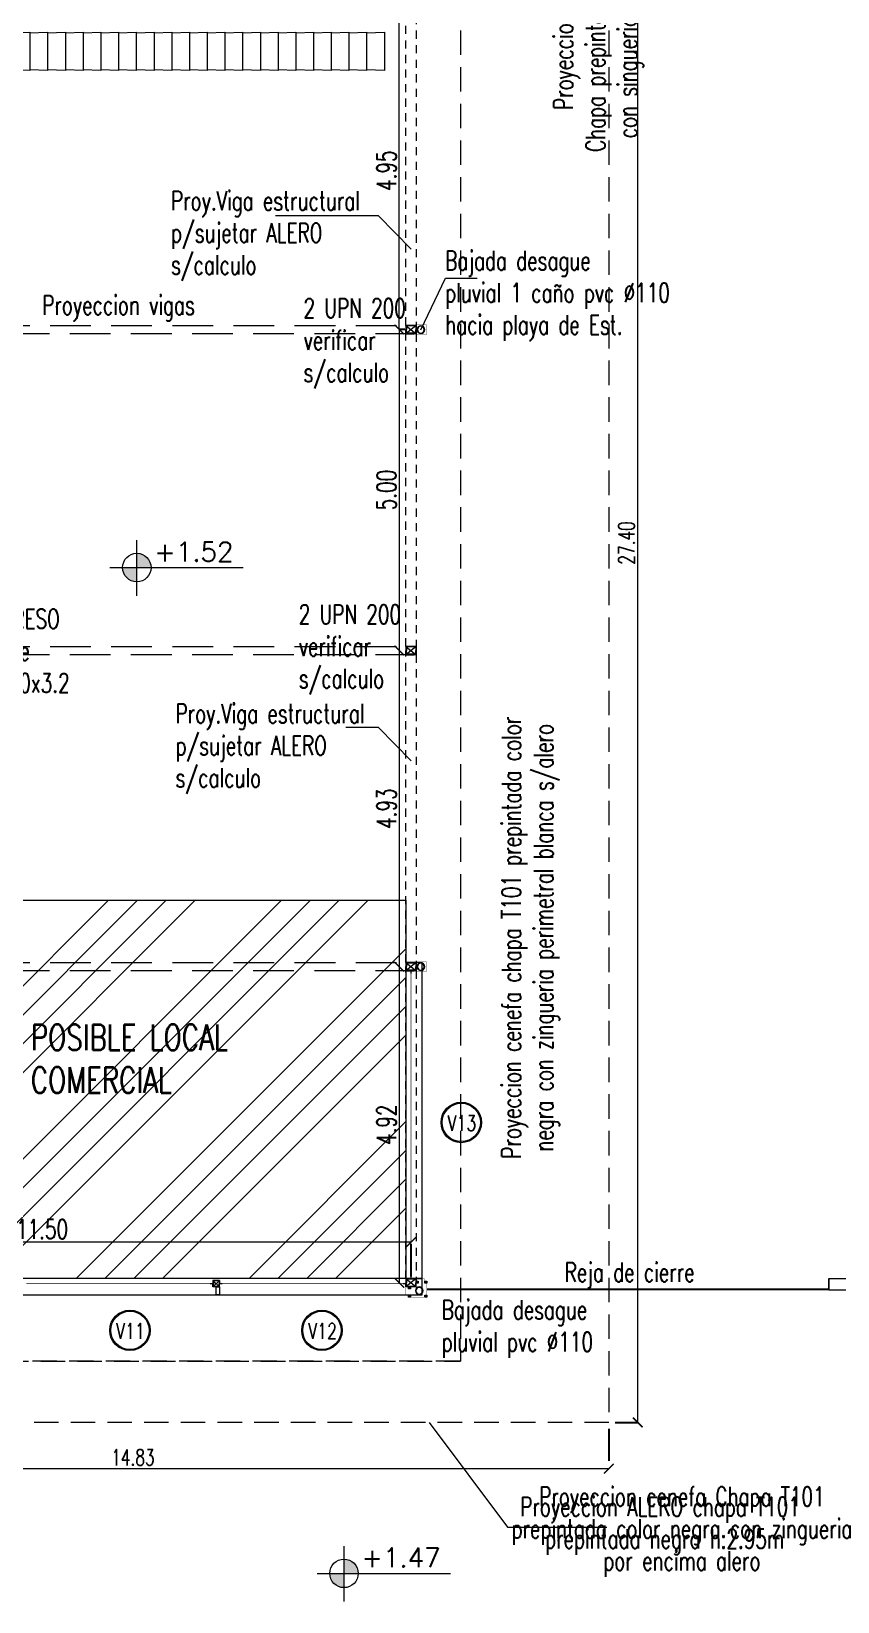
# Model space of a CAD drawing. Header units: millimetres. Extents: x 2828 to 3406, y 849 to 1266.
# Drawn here: x 2961.08 to 2973.64, y 1081.67 to 1106.13 of the extents above; entities that cross this region are included whole.
import ezdxf

# ---------------------------------------------------------------- set-up
doc = ezdxf.new("R2010")
doc.units = ezdxf.units.MM
doc.header["$PDMODE"] = 34
doc.header["$PDSIZE"] = -10
doc.linetypes.add('DASHDOT', pattern=[1, 0.5, -0.25, 0, -0.25])
doc.linetypes.add('DASHED', pattern=[19.05, 12.7, -6.35])
doc.layers.get('DEFPOINTS').update_dxf_attribs({"lineweight": 5})
for name, color, linetype, lineweight in [('0.05', 64, 'Continuous', 5), ('0.10', 161, 'Continuous', 9), ('0.20', 4, 'Continuous', 15), ('0.30', 1, 'Continuous', 25), ('arq cotas', 152, 'Continuous', 13), ('arq DV', 22, 'Continuous', 5), ('arq tex', 31, 'Continuous', 5), ('arq tex 250', 31, 'Continuous', 5), ('proyecciones', 221, 'DASHED', 5)]:
    doc.layers.add(name, color=color, linetype=linetype, lineweight=lineweight)
doc.layers.add('equipa auxiliar', color=7, linetype='Continuous', lineweight=13, true_color=0x878787)
doc.styles.add('100', font='romans.shx', dxfattribs={"width": 0.75, "height": 0.2})
doc.styles.add('250-cts', font='romans.shx', dxfattribs={"width": 0.7, "height": 0.25})
doc.styles.add('50', font='romans.shx', dxfattribs={"width": 0.75, "height": 0.1})
doc.styles.add('COTAS', font='romans.shx')
doc.dimstyles.new('250', dxfattribs={"dimtxt": 0.3, "dimasz": 0.15, "dimexe": 0, "dimexo": 0.1, "dimgap": 0.05, "dimtad": 1, "dimzin": 0, "dimdsep": 46, "dimtxsty": '250-cts', "dimblk": 'ARCHTICK', "dimcen": 0.02, "dimclrd": 256, "dimclre": 256, "dimclrt": 256, "dimazin": 0, "dimtfac": 1, "dimtofl": 0, "dimtmove": 1, "dimatfit": 0, "dimldrblk": 'OPEN90', "dimfxl": 1, "dimtolj": 1, "dimtzin": 0, "dimlwd": -1, "dimarcsym": 0})

# ---------------------------------------------------------------- blocks, each defined once
blk = doc.blocks.new('NIVEL')
at = {"layer": '0.10'}
h = blk.add_hatch(color=256, dxfattribs=at)
h.paths.add_polyline_path([(265.735, 100.104), (265.737, 99.66), (266.182, 99.662, 0.10356), (266.143, 99.84, 0.297796)])
h.paths.add_polyline_path([(265.737, 99.66), (265.293, 99.658, 0.10356), (265.331, 99.48, 0.297796), (265.739, 99.216)])
for p, q in [((265.737, 98.782), (265.737, 100.513)), ((264.902, 99.66), (269.056, 99.66))]:
    blk.add_line(p, q, dxfattribs=at)
blk.add_circle((265.737, 99.66), 0.444, dxfattribs=at)
blk = doc.blocks.new('UPN 16')
at = {"layer": '0.05'}
for p, q in [((2964.54, 1086.709), (2964.7, 1086.579)), ((2964.7, 1086.709), (2964.54, 1086.579))]:
    blk.add_line(p, q, dxfattribs=at)
at = {"layer": '0.20'}
for p, q in [((2964.7, 1086.709), (2964.54, 1086.709)), ((2964.54, 1086.709), (2964.54, 1086.644)), ((2964.54, 1086.579), (2964.54, 1086.644)), ((2964.7, 1086.579), (2964.54, 1086.579)), ((2964.691, 1086.7), (2964.548, 1086.7)), ((2964.548, 1086.7), (2964.548, 1086.645)), ((2964.548, 1086.587), (2964.548, 1086.642)), ((2964.691, 1086.587), (2964.548, 1086.587)), ((2964.691, 1086.7), (2964.691, 1086.645)), ((2964.691, 1086.587), (2964.691, 1086.642)), ((2964.7, 1086.709), (2964.7, 1086.644)), ((2964.7, 1086.579), (2964.7, 1086.644))]:
    blk.add_line(p, q, dxfattribs=at)
for centre, start, end in [((2964.542, 1086.654), 257.6526, 306.0734), ((2964.542, 1086.633), 53.9266, 102.3474), ((2964.698, 1086.654), 233.9266, 282.3474), ((2964.698, 1086.633), 77.6526, 126.0734)]:
    blk.add_arc(centre, 0.0106, start, end, dxfattribs=at)
blk = doc.blocks.new('UPN 100')
at = {"layer": '0.10'}
for p, q in [((2960.422, 1086.697), (2960.322, 1086.697)), ((2960.322, 1086.697), (2960.322, 1086.649)), ((2960.422, 1086.697), (2960.322, 1086.597)), ((2960.422, 1086.597), (2960.322, 1086.697)), ((2960.322, 1086.597), (2960.322, 1086.646)), ((2960.422, 1086.597), (2960.322, 1086.597)), ((2960.417, 1086.692), (2960.328, 1086.692)), ((2960.328, 1086.692), (2960.328, 1086.647)), ((2960.328, 1086.603), (2960.328, 1086.647)), ((2960.417, 1086.603), (2960.328, 1086.603)), ((2960.417, 1086.692), (2960.417, 1086.647)), ((2960.417, 1086.603), (2960.417, 1086.647)), ((2960.422, 1086.697), (2960.422, 1086.649)), ((2960.422, 1086.597), (2960.422, 1086.646))]:
    blk.add_line(p, q, dxfattribs=at)
for centre, start, end in [((2960.326, 1086.654), 233.9266, 282.3474), ((2960.326, 1086.641), 77.6526, 126.0734), ((2960.418, 1086.654), 257.6526, 306.0734), ((2960.418, 1086.641), 53.9266, 102.3474)]:
    blk.add_arc(centre, 0.00664, start, end, dxfattribs=at)
blk = doc.blocks.new('_ARCHTICK')
at = {"color": 0, "linetype": 'ByBlock', "const_width": 0.15}
blk.add_lwpolyline([(-0.5, -0.5), (0.5, 0.5)], dxfattribs=at)
blk = doc.blocks.new('*D334')
at = {"layer": 'arq cotas', "linetype": 'DASHDOT', "lineweight": -2, "transparency": 16777216}
for p, q in [((2966.814, 1101.482), (2966.809, 1101.482)), ((2966.814, 1096.482), (2966.809, 1096.482))]:
    blk.add_line(p, q, dxfattribs=at)
at = {"layer": 'arq cotas', "transparency": 16777216}
blk.add_line((2966.809, 1101.482), (2966.809, 1096.482), dxfattribs=at)
at = {"layer": 'DEFPOINTS', "color": 0, "transparency": 16777216}
for p in [(2966.914, 1101.482), (2966.809, 1096.482), (2966.914, 1096.482)]:
    blk.add_point(p, dxfattribs=at)
at = {"layer": 'arq cotas', "transparency": 16777216, "xscale": 0.15, "yscale": 0.15, "zscale": 0.15}
for p, rotation in [((2966.809, 1101.482), 90), ((2966.809, 1096.482), 270)]:
    blk.add_blockref('_ARCHTICK', p, dxfattribs=dict(at, rotation=rotation))
at = {"layer": 'arq cotas', "transparency": 16777216, "insert": (2966.609, 1098.982), "char_height": 0.3, "attachment_point": 5, "rotation": 90, "style": '250-cts'}
blk.add_mtext('\\A1;5.00', dxfattribs=at)
blk = doc.blocks.new('_Open90')
at = {"color": 0, "linetype": 'ByBlock', "lineweight": -2}
for p, q in [((0, 0), (-1, 0)), ((-0.5, 0.5), (0, 0)), ((0, 0), (-0.5, -0.5))]:
    blk.add_line(p, q, dxfattribs=at)
blk = doc.blocks.new('*D335')
at = {"layer": 'arq cotas', "linetype": 'DASHDOT', "lineweight": -2, "transparency": 16777216}
for p, q in [((2966.814, 1096.482), (2966.809, 1096.482)), ((2966.814, 1091.557), (2966.809, 1091.557))]:
    blk.add_line(p, q, dxfattribs=at)
at = {"layer": 'arq cotas', "transparency": 16777216}
blk.add_line((2966.809, 1096.482), (2966.809, 1091.557), dxfattribs=at)
at = {"layer": 'DEFPOINTS', "color": 0, "transparency": 16777216}
for p in [(2966.914, 1096.482), (2966.809, 1091.557), (2966.914, 1091.557)]:
    blk.add_point(p, dxfattribs=at)
at = {"layer": 'arq cotas', "transparency": 16777216, "xscale": 0.15, "yscale": 0.15, "zscale": 0.15}
for p, rotation in [((2966.809, 1096.482), 90), ((2966.809, 1091.557), 270)]:
    blk.add_blockref('_ARCHTICK', p, dxfattribs=dict(at, rotation=rotation))
at = {"layer": 'arq cotas', "transparency": 16777216, "insert": (2966.609, 1094.019), "char_height": 0.3, "attachment_point": 5, "rotation": 90, "style": '250-cts'}
blk.add_mtext('\\A1;4.93', dxfattribs=at)
blk = doc.blocks.new('*D336')
at = {"layer": 'arq cotas', "linetype": 'DASHDOT', "lineweight": -2, "transparency": 16777216}
for p, q in [((2966.814, 1091.557), (2966.809, 1091.557)), ((2966.814, 1086.632), (2966.809, 1086.632))]:
    blk.add_line(p, q, dxfattribs=at)
at = {"layer": 'arq cotas', "transparency": 16777216}
blk.add_line((2966.809, 1091.557), (2966.809, 1086.632), dxfattribs=at)
at = {"layer": 'DEFPOINTS', "color": 0, "transparency": 16777216}
for p in [(2966.914, 1091.557), (2966.809, 1086.632), (2966.914, 1086.632)]:
    blk.add_point(p, dxfattribs=at)
at = {"layer": 'arq cotas', "transparency": 16777216, "xscale": 0.15, "yscale": 0.15, "zscale": 0.15}
for p, rotation in [((2966.809, 1091.557), 90), ((2966.809, 1086.632), 270)]:
    blk.add_blockref('_ARCHTICK', p, dxfattribs=dict(at, rotation=rotation))
at = {"layer": 'arq cotas', "transparency": 16777216, "insert": (2966.609, 1089.094), "char_height": 0.3, "attachment_point": 5, "rotation": 90, "style": '250-cts'}
blk.add_mtext('\\A1;4.92', dxfattribs=at)
blk = doc.blocks.new('CAÑO PLUVIAL')
at = {"layer": '0.10'}
for radius in [0.08, 0.07]:
    blk.add_circle((2918.996, 1168.896, 142.344), radius, dxfattribs=at)
blk = doc.blocks.new('A$C7EDF4F95')
at = {"layer": 'equipa auxiliar'}
blk.add_lwpolyline([(0, -0.51), (0, 0), (1.004, 0.045), (1.004, -0.555)], close=True, dxfattribs=at)
for points in [[(1.004, 0.032), (1.28, 0.045), (1.28, -0.555), (1.004, -0.542)], [(1.28, 0.032), (1.556, 0.045), (1.556, -0.555), (1.28, -0.542)], [(1.556, 0.032), (1.832, 0.045), (1.832, -0.555), (1.556, -0.542)], [(1.832, 0.032), (2.108, 0.045), (2.108, -0.555), (1.832, -0.542)], [(2.108, 0.032), (2.384, 0.045), (2.384, -0.555), (2.108, -0.542)], [(2.384, 0.032), (2.66, 0.045), (2.66, -0.555), (2.384, -0.542)], [(2.66, 0.032), (2.936, 0.045), (2.936, -0.555), (2.66, -0.542)], [(2.936, 0.032), (3.212, 0.045), (3.212, -0.555), (2.936, -0.542)], [(3.212, 0.032), (3.488, 0.045), (3.488, -0.555), (3.212, -0.542)], [(3.488, 0.032), (3.765, 0.045), (3.765, -0.555), (3.488, -0.542)], [(3.765, 0.032), (4.041, 0.045), (4.041, -0.555), (3.765, -0.542)], [(4.041, 0.032), (4.317, 0.045), (4.317, -0.555), (4.041, -0.542)], [(4.317, 0.032), (4.593, 0.045), (4.593, -0.555), (4.317, -0.542)], [(4.593, 0.032), (4.869, 0.045), (4.869, -0.555), (4.593, -0.542)], [(4.869, 0.032), (5.145, 0.045), (5.145, -0.555), (4.869, -0.542)], [(5.145, 0.032), (5.421, 0.045), (5.421, -0.555), (5.145, -0.542)], [(5.421, 0.032), (5.697, 0.045), (5.697, -0.555), (5.421, -0.542)], [(5.697, 0.032), (5.973, 0.045), (5.973, -0.555), (5.697, -0.542)], [(5.973, 0.032), (6.25, 0.045), (6.25, -0.555), (5.973, -0.542)], [(6.25, 0.032), (6.526, 0.045), (6.526, -0.555), (6.25, -0.542)], [(6.526, 0.032), (6.802, 0.045), (6.802, -0.555), (6.526, -0.542)], [(6.802, 0.032), (7.078, 0.045), (7.078, -0.555), (6.802, -0.542)], [(7.078, 0.032), (7.354, 0.045), (7.354, -0.555), (7.078, -0.542)], [(7.354, 0.032), (7.63, 0.045), (7.63, -0.555), (7.354, -0.542)], [(7.63, 0.032), (7.906, 0.045), (7.906, -0.555), (7.63, -0.542)], [(7.906, 0.032), (8.182, 0.045), (8.182, -0.555), (7.906, -0.542)], [(8.182, 0.032), (8.458, 0.045), (8.458, -0.555), (8.182, -0.542)], [(8.458, 0.032), (8.735, 0.045), (8.734, -0.555), (8.458, -0.542)], [(8.735, 0.032), (9.011, 0.045), (9.011, -0.555), (8.734, -0.542)], [(9.011, 0.031), (9.287, 0.045), (9.287, -0.555), (9.011, -0.542)], [(9.287, 0.031), (9.563, 0.045), (9.563, -0.555), (9.287, -0.542)], [(9.563, 0.031), (9.839, 0.045), (9.839, -0.555), (9.563, -0.542)], [(9.839, 0.031), (10.115, 0.045), (10.115, -0.555), (9.839, -0.542)], [(10.115, 0.031), (10.391, 0.045), (10.391, -0.555), (10.115, -0.542)], [(10.391, 0.031), (10.667, 0.045), (10.667, -0.555), (10.391, -0.542)], [(10.667, 0.031), (10.943, 0.045), (10.943, -0.555), (10.667, -0.542)]]:
    blk.add_lwpolyline(points, dxfattribs=at)
blk = doc.blocks.new('A$C66FC009E')
at = {"layer": '0.10'}
for p, q in [((-0.03, 0), (0, 0.03)), ((-0.03, 0.03), (0, 0))]:
    blk.add_line(p, q, dxfattribs=at)
blk.add_lwpolyline([(-0.03, 0.03), (0, 0.03), (0, 0), (-0.03, 0), (-0.03, 0.03)], dxfattribs=at)
blk = doc.blocks.new('*D573')
at = {"layer": 'arq cotas', "linetype": 'DASHDOT', "lineweight": -2, "transparency": 16777216}
for p, q in [((2966.894, 1106.432), (2966.809, 1106.432)), ((2966.894, 1101.482), (2966.809, 1101.482))]:
    blk.add_line(p, q, dxfattribs=at)
at = {"layer": 'arq cotas', "transparency": 16777216}
blk.add_line((2966.809, 1101.482), (2966.809, 1106.432), dxfattribs=at)
at = {"layer": 'DEFPOINTS', "color": 0, "transparency": 16777216}
for p in [(2966.809, 1106.432), (2966.994, 1106.432), (2966.994, 1101.482)]:
    blk.add_point(p, dxfattribs=at)
at = {"layer": 'arq cotas', "transparency": 16777216, "xscale": 0.15, "yscale": 0.15, "zscale": 0.15}
for p, rotation in [((2966.809, 1106.432), 90), ((2966.809, 1101.482), 270)]:
    blk.add_blockref('_ARCHTICK', p, dxfattribs=dict(at, rotation=rotation))
at = {"layer": 'arq cotas', "transparency": 16777216, "insert": (2966.609, 1103.957), "char_height": 0.3, "attachment_point": 5, "rotation": 90, "style": '250-cts'}
blk.add_mtext('\\A1;4.95', dxfattribs=at)
blk = doc.blocks.new('*D585')
at = {"layer": 'arq cotas', "linetype": 'DASHDOT', "lineweight": -2, "transparency": 16777216}
for p, q in [((2955.494, 1087.366), (2955.494, 1087.266)), ((2966.994, 1086.732), (2966.994, 1087.266))]:
    blk.add_line(p, q, dxfattribs=at)
at = {"layer": 'arq cotas', "transparency": 16777216}
blk.add_line((2966.994, 1087.266), (2955.494, 1087.266), dxfattribs=at)
at = {"layer": 'DEFPOINTS', "color": 0, "transparency": 16777216}
for p in [(2955.494, 1087.266), (2955.494, 1087.266), (2966.994, 1086.632)]:
    blk.add_point(p, dxfattribs=at)
at = {"layer": 'arq cotas', "transparency": 16777216, "xscale": 0.15, "yscale": 0.15, "zscale": 0.15, "rotation": 180}
blk.add_blockref('_ARCHTICK', (2955.494, 1087.266), dxfattribs=at)
at = {"layer": 'arq cotas', "transparency": 16777216, "xscale": 0.15, "yscale": 0.15, "zscale": 0.15}
blk.add_blockref('_ARCHTICK', (2966.994, 1087.266), dxfattribs=at)
at = {"layer": 'arq cotas', "transparency": 16777216, "insert": (2961.244, 1087.466), "char_height": 0.3, "attachment_point": 5, "style": '250-cts'}
blk.add_mtext('\\A1;11.50', dxfattribs=at)
blk = doc.blocks.new('*D736')
at = {"layer": 'arq cotas', "linetype": 'DASHDOT', "lineweight": -2, "transparency": 16777216}
for p, q in [((2955.244, 1084.357), (2955.244, 1083.737)), ((2970.074, 1084.357), (2970.074, 1083.737))]:
    blk.add_line(p, q, dxfattribs=at)
at = {"layer": 'arq cotas', "transparency": 16777216}
blk.add_line((2955.244, 1083.737), (2970.074, 1083.737), dxfattribs=at)
at = {"layer": 'DEFPOINTS', "color": 0, "transparency": 16777216}
for p in [(2955.244, 1084.457), (2970.074, 1084.457), (2970.074, 1083.737)]:
    blk.add_point(p, dxfattribs=at)
at = {"layer": 'arq cotas', "transparency": 16777216, "xscale": 0.15, "yscale": 0.15, "zscale": 0.15, "rotation": 180}
blk.add_blockref('_ARCHTICK', (2955.244, 1083.737), dxfattribs=at)
at = {"layer": 'arq cotas', "transparency": 16777216, "xscale": 0.15, "yscale": 0.15, "zscale": 0.15}
blk.add_blockref('_ARCHTICK', (2970.074, 1083.737), dxfattribs=at)
at = {"layer": 'arq cotas', "transparency": 16777216, "insert": (2962.659, 1083.912), "char_height": 0.25, "attachment_point": 5, "style": '250-cts'}
blk.add_mtext('\\A1;14.83', dxfattribs=at)
blk = doc.blocks.new('*D737')
at = {"layer": 'arq cotas', "linetype": 'DASHDOT', "lineweight": -2, "transparency": 16777216}
for p, q in [((2970.174, 1111.857), (2970.525, 1111.857)), ((2970.174, 1084.457), (2970.525, 1084.457))]:
    blk.add_line(p, q, dxfattribs=at)
at = {"layer": 'arq cotas', "transparency": 16777216}
blk.add_line((2970.525, 1084.457), (2970.525, 1111.857), dxfattribs=at)
at = {"layer": 'DEFPOINTS', "color": 0, "transparency": 16777216}
for p in [(2970.074, 1111.857), (2970.525, 1111.857), (2970.074, 1084.457)]:
    blk.add_point(p, dxfattribs=at)
at = {"layer": 'arq cotas', "transparency": 16777216, "xscale": 0.15, "yscale": 0.15, "zscale": 0.15}
for p, rotation in [((2970.525, 1111.857), 90), ((2970.525, 1084.457), 270)]:
    blk.add_blockref('_ARCHTICK', p, dxfattribs=dict(at, rotation=rotation))
at = {"layer": 'arq cotas', "transparency": 16777216, "insert": (2970.35, 1098.157), "char_height": 0.25, "attachment_point": 5, "rotation": 90, "style": '250-cts'}
blk.add_mtext('\\A1;27.40', dxfattribs=at)

msp = doc.modelspace()

# ---------------------------------------------------------------- hatches: boundary and pattern name
at = {"layer": '0.05', "true_color": 0x6b6b6b}
h = msp.add_hatch(dxfattribs=at)
h.set_pattern_fill('ANSI34', color=251, scale=0.1)
h.paths.add_polyline_path([(2957.994, 1092.592), (2966.914, 1092.592), (2966.914, 1086.697), (2957.994, 1086.697)])
at = {"layer": 'arq cotas'}
h = msp.add_hatch(color=256, dxfattribs=at)
h.paths.add_polyline_path([(2962.719, 1097.996), (2962.72, 1097.774), (2962.942, 1097.775, 0.10356), (2962.923, 1097.864, 0.297796)])
h.paths.add_polyline_path([(2962.72, 1097.774), (2962.498, 1097.773, 0.10356), (2962.517, 1097.684, 0.297796), (2962.721, 1097.552)])

# ---------------------------------------------------------------- linework, layer by layer
at = {"layer": '0.05', "const_width": 0.005}
for points in [[(2967.074, 1101.525), (2967.074, 1101.557), (2967.232, 1101.557), (2967.232, 1101.407), (2967.074, 1101.407), (2967.074, 1101.437)], [(2967.074, 1091.601), (2967.074, 1091.633), (2967.232, 1091.633), (2967.232, 1091.484), (2967.074, 1091.484), (2967.074, 1091.514)]]:
    msp.add_lwpolyline(points, dxfattribs=at)
at = {"layer": '0.05', "color": 251, "true_color": 0x6b6b6b}
msp.add_lwpolyline([(2957.994, 1092.592), (2966.914, 1092.592), (2966.914, 1086.697), (2957.994, 1086.697)], close=True, dxfattribs=at)
at = {"layer": '0.05'}
for points in [[(2966.914, 1086.697), (2967.167, 1086.697), (2967.167, 1091.622), (2966.914, 1091.622)], [(2955.494, 1086.697), (2955.494, 1086.443), (2967.167, 1086.443), (2967.167, 1086.697)], [(2963.957, 1086.567), (2964.007, 1086.567), (2964.007, 1086.443), (2963.957, 1086.443)]]:
    msp.add_lwpolyline(points, close=True, dxfattribs=at)
at = {"layer": '0.10'}
msp.add_line((2973.504, 1086.697), (2973.504, 1086.517), dxfattribs=at)
at = {"layer": '0.10', "const_width": 0.01}
for points in [[(2966.991, 1091.492), (2966.994, 1086.697)], [(2961, 1086.618), (2963.907, 1086.619)], [(2964.007, 1086.617), (2966.914, 1086.618)]]:
    msp.add_lwpolyline(points, dxfattribs=at)
at = {"layer": '0.10'}
msp.add_lwpolyline([(2973.504, 1086.697), (2983.843, 1086.697), (2983.843, 1086.517), (2973.504, 1086.517), (2973.504, 1086.697)], dxfattribs=at)
at = {"layer": '0.20', "const_width": 0.005}
for points in [[(2967.001, 1091.447), (2967.001, 1091.492), (2966.981, 1091.492), (2966.981, 1091.447)], [(2963.862, 1086.627), (2963.907, 1086.627), (2963.907, 1086.607), (2963.862, 1086.607)], [(2964.052, 1086.626), (2964.007, 1086.626), (2964.007, 1086.606), (2964.052, 1086.606)], [(2966.868, 1086.628), (2966.914, 1086.628), (2966.914, 1086.608), (2966.868, 1086.608)], [(2966.994, 1086.567), (2966.914, 1086.567), (2966.914, 1086.443), (2966.954, 1086.443), (2966.954, 1086.407), (2967.237, 1086.407), (2967.237, 1086.657), (2967.197, 1086.657), (2967.197, 1086.697), (2967.074, 1086.697), (2967.074, 1086.632)], [(2967.004, 1086.742), (2967.004, 1086.697), (2966.984, 1086.697), (2966.984, 1086.742)]]:
    msp.add_lwpolyline(points, dxfattribs=at)
at = {"layer": '0.30'}
msp.add_lwpolyline([(2973.504, 1086.527), (2967.237, 1086.527)], dxfattribs=at)
at = {"layer": 'arq cotas'}
for p, q in [((2962.72, 1097.335), (2962.72, 1098.2)), ((2962.302, 1097.774), (2964.379, 1097.774))]:
    msp.add_line(p, q, dxfattribs=at)
msp.add_circle((2962.72, 1097.774), 0.222, dxfattribs=at)
at = {"layer": 'arq DV'}
for centre, radius in [((2967.775, 1089.13), 0.315), ((2967.775, 1089.13), 0.299), ((2962.613, 1085.891), 0.315), ((2962.613, 1085.891), 0.299), ((2965.604, 1085.891), 0.315), ((2965.604, 1085.891), 0.299)]:
    msp.add_circle(centre, radius, dxfattribs=at)
at = {"layer": 'arq tex'}
for p, q in [((2966.485, 1103.254), (2964.883, 1103.254)), ((2966.997, 1102.735), (2966.485, 1103.254)), ((2967.146, 1101.48), (2967.532, 1102.284)), ((2967.532, 1102.284), (2968.021, 1102.284)), ((2966.485, 1095.282), (2965.976, 1095.282)), ((2966.997, 1094.763), (2966.485, 1095.282))]:
    msp.add_line(p, q, dxfattribs=at)
at = {"layer": 'arq tex 250'}
for p, q in [((2967.274, 1084.457), (2968.494, 1082.826)), ((2968.494, 1082.826), (2970.045, 1082.826))]:
    msp.add_line(p, q, dxfattribs=at)
at = {"layer": 'proyecciones', "ltscale": 0.03}
for points in [[(2967.238, 1111.857), (2970.074, 1111.857), (2970.074, 1084.457), (2955.244, 1084.457), (2955.244, 1086.707)], [(2967.761, 1111.857), (2967.761, 1085.409)], [(2948.652, 1085.409), (2967.761, 1085.409)], [(2967.761, 1085.409), (2948.652, 1085.409)]]:
    msp.add_lwpolyline(points, dxfattribs=at)
at = {"layer": 'proyecciones', "ltscale": 0.01}
for points in [[(2967.074, 1101.547), (2966.914, 1101.547), (2966.914, 1106.367), (2967.074, 1106.367)], [(2967.074, 1096.547), (2966.914, 1096.547), (2966.914, 1101.417), (2967.074, 1101.417)], [(2967.074, 1091.622), (2966.914, 1091.622), (2966.914, 1096.417), (2967.074, 1096.417)], [(2967.074, 1086.697), (2966.914, 1086.697), (2966.914, 1091.492), (2967.074, 1091.492)]]:
    msp.add_lwpolyline(points, close=True, dxfattribs=at)
at = {"layer": 'proyecciones', "color": 251, "ltscale": 0.05, "true_color": 0x6b6b6b}
for points in [[(2955.654, 1101.547), (2967.074, 1101.547), (2967.074, 1101.417), (2955.654, 1101.417)], [(2955.654, 1096.547), (2967.074, 1096.547), (2967.074, 1096.417), (2955.654, 1096.417)], [(2955.654, 1091.622), (2967.074, 1091.622), (2967.074, 1091.492), (2955.654, 1091.492)]]:
    msp.add_lwpolyline(points, close=True, dxfattribs=at)

# ---------------------------------------------------------------- block references
for p in [(2.374, 14.838), (2.374, 9.838), (2.374, 4.913), (2.374, -0.012)]:
    msp.add_blockref('UPN 16', p)
at = {"layer": '0.10', "xscale": -0.7490928343818268, "yscale": 0.7490928343818268, "zscale": 0.7490928343818268, "rotation": 180}
for p in [(780.547, 1977.092, -106.629), (780.547, 1967.168, -106.629), (780.522, 1962.12, -106.629)]:
    msp.add_blockref('CAÑO PLUVIAL', p, dxfattribs=at)
at = {"layer": '0.10', "xscale": -1, "rotation": 180}
msp.add_blockref('UPN 100', (3.585, 2173.264), dxfattribs=at)
at = {"layer": '0.10'}
for p in [(2966.984, 1086.537), (2967.104, 1086.627), (2967.237, 1086.627), (2966.984, 1086.407), (2967.237, 1086.407)]:
    msp.add_blockref('A$C66FC009E', p, dxfattribs=at)
at = {"layer": '0.10', "xscale": 0.5, "yscale": 0.5, "zscale": 0.5}
msp.add_blockref('NIVEL', (2833.08, 1032.275), dxfattribs=at)
at = {"layer": 'equipa auxiliar'}
msp.add_blockref('A$C7EDF4F95', (2955.634, 1106.072), dxfattribs=at)

# ---------------------------------------------------------------- texts
at = {"layer": '0.10', "color": 251, "true_color": 0x6b6b6b, "insert": (2961.068, 1090.656), "char_height": 0.4, "width": 53.27532, "attachment_point": 1, "style": '100'}
msp.add_mtext('POSIBLE LOCAL \\PCOMERCIAL', dxfattribs=at)
at = {"layer": '0.10', "insert": (2966.22, 1082.501), "char_height": 0.3, "width": 2.11456, "attachment_point": 1, "style": 'COTAS'}
msp.add_mtext('+1.47', dxfattribs=at)
at = {"layer": 'arq cotas', "insert": (2962.992, 1098.17), "char_height": 0.3, "width": 2.11456, "attachment_point": 1, "style": 'COTAS'}
msp.add_mtext('+1.52', dxfattribs=at)
at = {"layer": 'arq DV', "char_height": 0.24, "width": 1.05415, "attachment_point": 1, "style": '50'}
for s, insert in [('V13', (2967.562, 1089.24, 243.106)), ('V11', (2962.399, 1086.001, 243.106)), ('V12', (2965.391, 1086.001, 243.106))]:
    msp.add_mtext(s, dxfattribs=dict(at, insert=insert))
at = {"layer": 'arq tex', "linetype": 'Continuous', "ltscale": 0.02, "char_height": 0.3, "attachment_point": 2, "rotation": 90, "style": '250-cts'}
for s, insert, width in [('Proyeccion Alero h:3.00m\\PChapa prepintada T101color negro\\Pcon singueria perimetral blanca', (2969.215, 1106.73, 0), 6.90825), ('Proyeccion cenefa chapa T101 prepintada color negra con zingueria perimetral blanca s/alero', (2968.405, 1092.008), 8.16955)]:
    msp.add_mtext(s, dxfattribs=dict(at, insert=insert, width=width))
at = {"layer": 'arq tex', "char_height": 0.3, "attachment_point": 1, "style": '250-cts'}
for s, insert, width in [('Proy.Viga estructural \\Pp/sujetar ALERO\\Ps/calculo', (2963.253, 1103.64), 7.76512), ('Bajada desague \\Ppluvial 1 caño pvc ∅110\\Phacia playa de Est.', (2967.524, 1102.707), 7.76512), ('2 UPN 200\\Pverificar\\Ps/calculo ', (2965.318, 1101.966), 7.76512), ('Vidriera INGRESO \\Pestructura de \\PCaño100x100x3.2', (2959.135, 1097.126, 0), 7.76512), ('2 UPN 200\\Pverificar\\Ps/calculo ', (2965.243, 1097.196), 7.76512), ('Proy.Viga estructural \\Pp/sujetar ALERO\\Ps/calculo', (2963.323, 1095.651), 7.76512), ('Reja de cierre', (2969.386, 1086.946, 0), 53.27532), ('Bajada desague \\Ppluvial pvc %%C110', (2967.47, 1086.363), 53.27532)]:
    msp.add_mtext(s, dxfattribs=dict(at, insert=insert, width=width))
at = {"layer": 'arq tex', "insert": (2961.247, 1102.013), "char_height": 0.3, "attachment_point": 1, "style": '250-cts'}
msp.add_mtext_dynamic_manual_height_columns('Proyeccion vigas ', width=7.76512, gutter_width=12.5, heights=[0], dxfattribs=at)
at = {"layer": 'arq tex', "linetype": 'Continuous', "ltscale": 0.02, "char_height": 0.3, "width": 23.82351, "attachment_point": 2, "style": '250-cts'}
for s, insert in [('Proyeccion cenefa Chapa T101\\Pprepintada color negra con zingueria \\Ppor encima alero', (2971.213, 1083.452)), ('Proyeccion ALERO chapa T101\\P prepintada negra h:2.95m', (2970.872, 1083.295))]:
    msp.add_mtext(s, dxfattribs=dict(at, insert=insert))

# ---------------------------------------------------------------- dimensions: what is measured, and where the dimension line sits
at = {"layer": 'arq cotas'}
for base, p1, p2, picture, middle in [((2970.525, 1111.857), (2970.074, 1084.457), (2970.074, 1111.857), '*D737', (2970.35, 1098.157)), ((2966.809, 1106.432), (2966.994, 1101.482), (2966.994, 1106.432), '*D573', (2966.609, 1103.957)), ((2966.809, 1096.482), (2966.914, 1101.482), (2966.914, 1096.482), '*D334', (2966.609, 1098.982)), ((2966.809307289, 1091.556866128), (2966.91372983, 1096.481866128), (2966.91372983, 1091.556866128), '*D335', (2966.609307289, 1094.019366128)), ((2966.809307289, 1086.631866128), (2966.91372983, 1091.556866128), (2966.91372983, 1086.631866128), '*D336', (2966.609307289, 1089.094366128))]:
    dim = msp.add_linear_dim(base=base, p1=p1, p2=p2, angle=90, dimstyle='250', dxfattribs=at)
    dim.commit()
    dim.dimension.update_dxf_attribs({"geometry": picture, "text_midpoint": middle})
for base, p1, p2, picture, middle in [((2955.494, 1087.266), (2966.994, 1086.632), (2955.494, 1087.266), '*D585', (2961.244, 1087.466)), ((2970.074, 1083.737), (2955.244, 1084.457), (2970.074, 1084.457), '*D736', (2962.659, 1083.912))]:
    dim = msp.add_linear_dim(base=base, p1=p1, p2=p2, dimstyle='250', dxfattribs=at)
    dim.commit()
    dim.dimension.update_dxf_attribs({"geometry": picture, "text_midpoint": middle})

doc.saveas('drawing.dxf')
